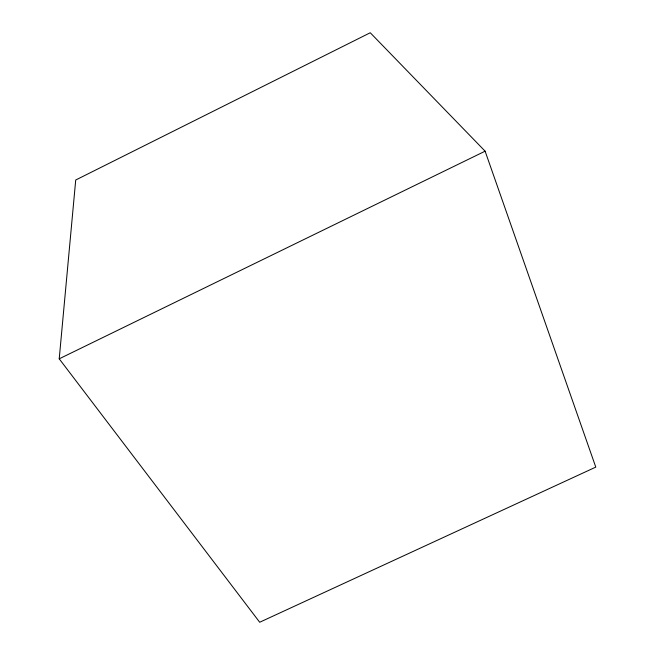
<?xml version="1.0" encoding="UTF-8"?>
<svg xmlns="http://www.w3.org/2000/svg" width="655" height="655" viewBox="0 0 655 655"><rect width="100%" height="100%" fill="white"/><g stroke="black" fill="none" stroke-linecap="round" stroke-linejoin="round"><path stroke-width="0.98" d="M59.22 358.817L75.718 180.01L370.255 32.75L485.109 151.182L595.78 467.113L259.699 622.25L59.22 358.817L485.109 151.182"/></g></svg>
